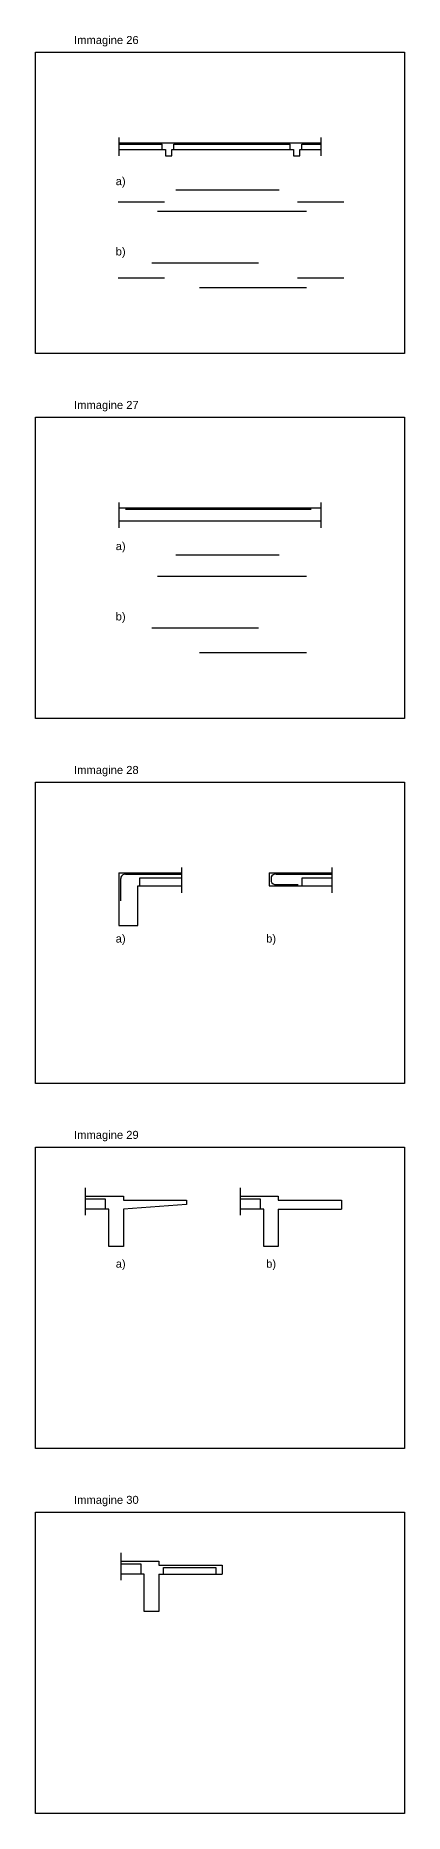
# Model space of a CAD drawing. Header units: millimetres. Extents: x 2920 to 3123, y 1080 to 2206.
# Drawn here: x 2920 to 3036, y 1650 to 2206 of the extents above; entities that cross this region are included whole.
import ezdxf

# ---------------------------------------------------------------- set-up
doc = ezdxf.new("R2010")
doc.units = ezdxf.units.MM
doc.styles.get("Standard").update_dxf_attribs({"font": 'arial.ttf'})

msp = doc.modelspace()

# ---------------------------------------------------------------- linework, layer by layer
for p, q in [((2946.45, 2173.73), (2946.45, 2168.04)), ((2946.45, 2172.04), (3009.47, 2172.04)), ((3009.47, 2173.73), (3009.47, 2168.04)), ((2946.45, 2171.64), (2959.94, 2171.64)), ((2946.45, 2170.04), (2960.96, 2170.04)), ((2959.94, 2170.04), (2959.94, 2171.64)), ((2960.96, 2170.04), (2960.96, 2168.04)), ((2960.96, 2168.04), (2962.96, 2168.04)), ((2962.96, 2168.04), (2962.96, 2170.04)), ((2962.96, 2170.04), (3000.96, 2170.04)), ((2963.58, 2170.04), (2963.58, 2171.64)), ((2963.58, 2171.64), (2999.94, 2171.64)), ((2999.94, 2170.04), (2999.94, 2171.64)), ((3000.96, 2170.04), (3000.96, 2168.04)), ((3000.96, 2168.04), (3002.96, 2168.04)), ((3002.96, 2168.04), (3002.96, 2170.04)), ((3002.96, 2170.04), (3009.47, 2170.04)), ((3003.58, 2170.04), (3003.58, 2171.64)), ((3003.58, 2171.64), (3009.47, 2171.64)), ((2964.18, 2157.38), (2996.54, 2157.38)), ((2946.19, 2153.7), (2960.65, 2153.7)), ((2958.48, 2150.74), (3005, 2150.74)), ((3002.21, 2153.7), (3016.68, 2153.7)), ((2956.73, 2134.62), (2990.08, 2134.62)), ((2946.19, 2129.89), (2960.65, 2129.89)), ((3002.21, 2129.89), (3016.68, 2129.89)), ((2971.64, 2126.92), (3005, 2126.92)), ((2946.45, 2059.71), (2946.45, 2051.86)), ((2946.45, 2058.03), (3009.47, 2058.03)), ((2948.53, 2057.63), (3006.49, 2057.63)), ((3009.47, 2059.71), (3009.47, 2051.81)), ((2946.45, 2054.03), (3009.47, 2054.03)), ((2964.18, 2043.36), (2996.54, 2043.36)), ((2958.48, 2036.72), (3005, 2036.72)), ((2956.73, 2020.61), (2990.08, 2020.61)), ((2971.64, 2012.91), (3005, 2012.91)), ((2946.45, 1944.01), (2965.99, 1944.01)), ((2946.45, 1944.01), (2946.45, 1927.56)), ((2965.99, 1945.7), (2965.99, 1937.79)), ((2993.42, 1944.01), (3012.96, 1944.01)), ((2993.42, 1944.01), (2993.42, 1940.01)), ((3012.96, 1945.7), (3012.96, 1937.79)), ((2946.97, 1942.09), (2946.97, 1935.26)), ((2948.53, 1943.61), (2965.99, 1943.61)), ((2952.37, 1940.01), (2965.99, 1940.01)), ((2952.37, 1927.56), (2952.37, 1940.01)), ((2952.99, 1940.01), (2952.99, 1942.51)), ((2952.99, 1942.51), (2965.99, 1942.51)), ((2993.42, 1940.01), (3012.96, 1940.01)), ((2993.95, 1942.74), (2993.95, 1941.27)), ((2995.51, 1943.61), (3012.96, 1943.61)), ((2995.51, 1940.41), (3002.4, 1940.41)), ((3003.72, 1940.01), (3003.72, 1942.51)), ((3003.72, 1942.51), (3012.96, 1942.51)), ((2946.45, 1927.56), (2952.37, 1927.56)), ((2935.95, 1845.58), (2935.95, 1837.09)), ((2984.35, 1845.58), (2984.35, 1837.09)), ((2935.95, 1842.97), (2947.83, 1842.97)), ((2935.95, 1842.14), (2942.18, 1842.14)), ((2943.29, 1838.98), (2935.95, 1838.98)), ((2942.18, 1842.14), (2942.18, 1838.98)), ((2943.29, 1827.31), (2943.29, 1838.98)), ((2947.83, 1842.97), (2947.83, 1841.8)), ((2947.83, 1841.8), (2967.58, 1841.8)), ((2967.58, 1840.39), (2947.83, 1838.98)), ((2947.83, 1838.98), (2947.83, 1827.31)), ((2967.58, 1841.8), (2967.58, 1840.39)), ((2984.35, 1842.97), (2996.22, 1842.97)), ((2984.35, 1842.14), (2990.58, 1842.14)), ((2991.69, 1838.98), (2984.35, 1838.98)), ((2990.58, 1842.14), (2990.58, 1838.98)), ((2991.69, 1827.31), (2991.69, 1838.98)), ((2996.22, 1842.97), (2996.22, 1841.8)), ((2996.22, 1841.8), (3015.98, 1841.8)), ((2996.22, 1838.98), (2996.22, 1827.31)), ((2996.22, 1838.98), (3015.98, 1838.98)), ((3015.98, 1841.8), (3015.98, 1838.98)), ((2947.83, 1827.31), (2943.29, 1827.31)), ((2996.22, 1827.31), (2991.69, 1827.31)), ((2947.04, 1731.56), (2947.04, 1723.07)), ((2947.04, 1728.96), (2958.91, 1728.96)), ((2947.04, 1728.12), (2953.27, 1728.12)), ((2953.27, 1728.12), (2953.27, 1724.96)), ((2958.91, 1728.96), (2958.91, 1727.79)), ((2958.91, 1727.79), (2978.66, 1727.79)), ((2978.66, 1727.79), (2978.66, 1724.96)), ((2954.37, 1724.96), (2947.04, 1724.96)), ((2954.37, 1713.29), (2954.37, 1724.96)), ((2958.91, 1724.96), (2958.91, 1713.29)), ((2958.91, 1724.96), (2978.66, 1724.96)), ((2960.38, 1724.96), (2960.38, 1727.06)), ((2960.38, 1727.06), (2976.75, 1727.06)), ((2976.75, 1727.06), (2976.75, 1724.96)), ((2958.91, 1713.29), (2954.37, 1713.29))]:
    msp.add_line(p, q)
for points in [[(2920.42, 2200.41), (3035.61, 2200.41), (3035.61, 2106.25), (2920.42, 2106.25)], [(2920.42, 2086.39), (3035.61, 2086.39), (3035.61, 1992.23), (2920.42, 1992.23)], [(2920.42, 1972.37), (3035.61, 1972.37), (3035.61, 1878.22), (2920.42, 1878.22)], [(2920.42, 1858.35), (3035.61, 1858.35), (3035.61, 1764.2), (2920.42, 1764.2)], [(2920.42, 1744.33), (3035.61, 1744.33), (3035.61, 1650.18), (2920.42, 1650.18)]]:
    msp.add_lwpolyline(points, close=True)
for centre, radius, start, end in [((2948.46, 1942.13), 1.48, 87.0198, 181.2812), ((2995.3, 1942.15), 1.47, 81.7456, 156.2607), ((2995.3, 1941.87), 1.47, 203.7393, 278.2544)]:
    msp.add_arc(centre, radius, start, end)

# ---------------------------------------------------------------- texts
at = {"char_height": 2.5, "attachment_point": 1}
for s, width, insert in [('Immagine 26', 39.6819, (2932.43, 2205.47)), ('a)', 10.6639, (2945.44, 2161.37)), ('b)', 10.6639, (2945.44, 2139.4)), ('Immagine 27', 39.6819, (2932.43, 2091.45)), ('a)', 10.6639, (2945.44, 2047.36)), ('b)', 10.6639, (2945.44, 2025.38)), ('Immagine 28', 39.6819, (2932.43, 1977.43)), ('a)', 10.6639, (2945.44, 1924.75)), ('b)', 10.6639, (2992.42, 1924.75)), ('\\pxt12;Immagine 29', 39.6819, (2932.43, 1863.42)), ('a)', 10.6639, (2945.44, 1823.17)), ('b)', 10.6639, (2992.42, 1823.17)), ('\\pxt12;Immagine 30', 39.6819, (2932.43, 1749.4))]:
    msp.add_mtext_dynamic_manual_height_columns(s, width=width, gutter_width=12.5, heights=[0], dxfattribs=dict(at, insert=insert))

doc.saveas('drawing.dxf')
